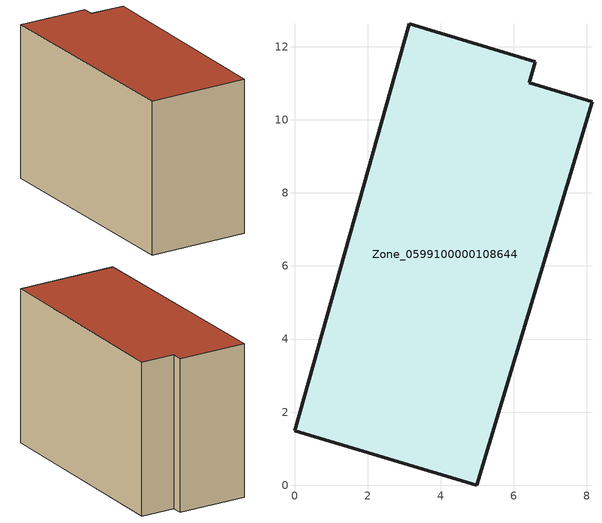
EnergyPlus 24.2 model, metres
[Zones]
Zone_0599100000108644
 floor ground (C_G): 0,1.49 3.14,12.63 6.59,11.59 6.42,11.02 8.14,10.5 4.98,0 z0
 wall outside (C_F): 3.14,12.63 0,1.49 4.98,0 8.14,10.5 6.42,11.02 6.59,11.59 3.14,12.63 z0:7.94
 roof outside (C_R): 0,1.49 4.98,0 8.14,10.5 6.42,11.02 6.59,11.59 3.14,12.63 z7.94
[BUILDING]
Pand.0599100000108644: North Axis=0; Terrain=City; Loads Convergence Tolerance Value=0.04; Temperature Convergence Tolerance Value=0.4; Solar Distribution=FullExterior; Maximum Number of Warmup Days=25; Minimum Number of Warmup Days=1
[Site:Location]
Rotterdam.The.Hague.AP_ZH_NLD Design_Conditions: Latitude=51.96; Longitude=4.45; Time Zone=1; Elevation=-4.5
[SITE:GROUNDTEMPERATURE:BUILDINGSURFACE]
18, 18, 18, 18, 18, 18, 18, 18, 18, 18, 18, 18
[MATERIAL] Thermal Absorptance=0.9; Solar Absorptance=0.7; Visible Absorptance=0.7
Name | Roughness | Thickness | Conductivity | Density | Specific Heat
G.TI.1975-1991 | MediumSmooth | 0.15 | 0.288461 | 540 | 1210
F.TI.1975-1991 | Rough | 0.3 | 0.230769 | 1920 | 840
R.TI.1975-1991 | MediumRough | 0.2 | 0.153846 | 1500 | 1000
[CONSTRUCTION]
C_G: G.TI.1975-1991
C_F: F.TI.1975-1991
C_R: R.TI.1975-1991
[ZONE]
Zone_0599100000108644: Type=1; Multiplier=1; Ceiling Height=Autocalculate; Volume=Autocalculate; Floor Area=autocalculate; Part of Total Floor Area=Yes
[ZONEINFILTRATION:DESIGNFLOWRATE]
Infil_Zone_0599100000108644: Zone or ZoneList or Space or SpaceList=Zone_0599100000108644; Schedule=AlwaysOn; Design Flow Rate Calculation Method=Flow/Area; Flow Rate per Floor Area=0.003; Constant Term Coefficient=1; Temperature Term Coefficient=0; Velocity Term Coefficient=0; Velocity Squared Term Coefficient=0
[HVACTEMPLATE:ZONE:IDEALLOADSAIRSYSTEM]
Zone_0599100000108644: Maximum Heating Supply Air Temperature=50; Minimum Cooling Supply Air Temperature=13; Maximum Heating Supply Air Humidity Ratio=0.0156; Minimum Cooling Supply Air Humidity Ratio=0.0077; Heating Limit=NoLimit; Cooling Limit=NoLimit; Dehumidification Control Type=ConstantSensibleHeatRatio; Cooling Sensible Heat Ratio=0.7; Dehumidification Setpoint=60; Humidification Control Type=None; Humidification Setpoint=30; Outdoor Air Method=None; Outdoor Air Flow Rate per Person=0.00944; Outdoor Air Flow Rate per Zone Floor Area=0; Outdoor Air Flow Rate per Zone=0; Demand Controlled Ventilation Type=None; Outdoor Air Economizer Type=NoEconomizer; Heat Recovery Type=None; Sensible Heat Recovery Effectiveness=0.7; Latent Heat Recovery Effectiveness=0.65
[ZONECONTROL:THERMOSTAT]
ThermostatControl_Zone_0599100000108644: Zone or ZoneList=Zone_0599100000108644; Control Type Schedule=DualSetpointControlType; Control 1=Thermostat_Zone_0599100000108644; Temperature Difference Between Cutout And Setpoint=0
[THERMOSTATSETPOINT:DUALSETPOINT]
Thermostat_Zone_0599100000108644: Heating Setpoint Temperature Schedule=HeatingSetpoint_Zone_0599100000108644; Cooling Setpoint Temperature Schedule=CoolingSetpoint_Zone_0599100000108644
[SCHEDULE:COMPACT]
HeatingSetpoint_Zone_0599100000108644: Through: 12/31, For: AllDays, Until: 24:00, 21
CoolingSetpoint_Zone_0599100000108644: Through: 12/31, For: AllDays, Until: 24:00, 24
DualSetpointControlType: Through: 12/31, For: AllDays, Until: 24:00, 4
AlwaysOn: Through: 12/31, For: AllDays, Until: 24:00, 1
